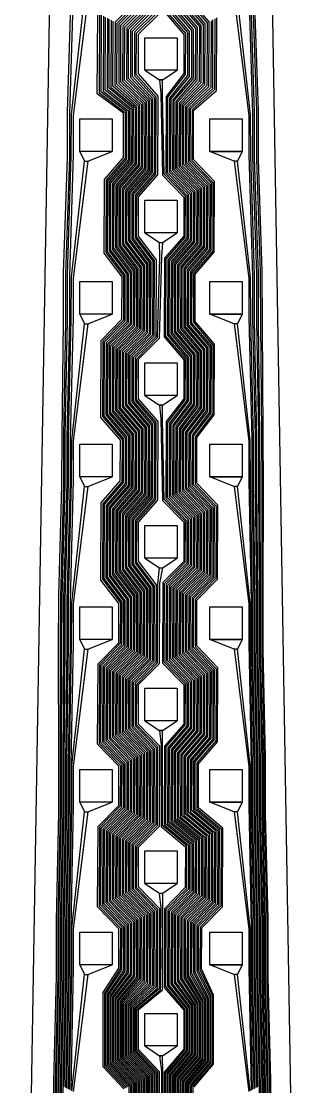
# Model space of a CAD drawing. Header units: inches. Extents: x 106592 to 209533, y 57057 to 74911.
# Drawn here: x 144163.3 to 144249.3, y 70340.6 to 70668.2 of the extents above; entities that cross this region are included whole.
import ezdxf

# ---------------------------------------------------------------- set-up
doc = ezdxf.new("R2010")
doc.units = ezdxf.units.IN
doc.header["$MEASUREMENT"] = 0
for name, color, linetype in [('metal', 221, 'Continuous'), ('nitride window', 40, 'Continuous'), ('profile', 140, 'Continuous')]:
    doc.layers.add(name, color=color, linetype=linetype)

msp = doc.modelspace()

# ---------------------------------------------------------------- linework, layer by layer
at = {"layer": 'metal'}
for points in [[(144173.32, 70324.14), (144173.32, 70342.14), (144174.12, 70374.54), (144174.12, 70391.74), (144174.92, 70424.94), (144174.92, 70441.34), (144174.82, 70474.89), (144174.87, 70491.49), (144175.82, 70525.39), (144175.86, 70540.97), (144176.32, 70575.64), (144176.36, 70590.72), (144177.52, 70626.24), (144177.55, 70640.1), (144178.72, 70676.84)], [(144179.33, 70677.15), (144178.14, 70639.79), (144178.12, 70626.54), (144176.95, 70590.41), (144176.92, 70575.94), (144176.36, 70540.72), (144176.32, 70525.64), (144175.36, 70491.23), (144175.32, 70475.14), (144175.32, 70441.14), (144175.32, 70425.14), (144174.52, 70391.54), (144174.52, 70374.74), (144173.72, 70341.94), (144173.72, 70324.34)], [(144174.12, 70324.54), (144174.12, 70341.74), (144174.92, 70374.94), (144174.92, 70391.34), (144175.72, 70425.34), (144175.72, 70440.94), (144175.82, 70475.39), (144175.86, 70490.97), (144176.82, 70525.89), (144176.85, 70540.46), (144177.52, 70576.24), (144177.55, 70590.1), (144178.72, 70626.84), (144178.74, 70639.48), (144182.82, 70675.14)], [(144183.82, 70675.14), (144179.33, 70639.17), (144179.33, 70627.15), (144178.14, 70589.79), (144178.14, 70576.55), (144177.35, 70540.2), (144177.32, 70526.14), (144176.36, 70490.72), (144176.32, 70475.64), (144176.12, 70440.74), (144176.12, 70425.54), (144175.32, 70391.14), (144175.32, 70375.14), (144174.52, 70341.54), (144174.52, 70324.74)], [(144214.52, 70674.74), (144220.52, 70667.74), (144220.45, 70648.4), (144213.88, 70642), (144213.82, 70624.39), (144220.32, 70617.64), (144220.25, 70598.5), (144214.37, 70591.75), (144214.32, 70574.64), (144220.32, 70567.64), (144220.25, 70548.5), (144214.87, 70541.49), (144214.82, 70524.89), (144221.32, 70518.14), (144221.24, 70497.99), (144214.87, 70491.49), (144214.82, 70474.89), (144221.32, 70468.14), (144221.24, 70447.99), (144215.36, 70441.23), (144215.32, 70425.14), (144222.82, 70418.89), (144222.73, 70397.22), (144216.36, 70390.72), (144216.32, 70375.64), (144220.52, 70367.74), (144220.52, 70348.54), (144214.52, 70341.54), (144214.52, 70324.74)], [(144214.92, 70324.94), (144214.92, 70341.34), (144220.92, 70348.34), (144220.92, 70367.94), (144216.82, 70375.89), (144216.85, 70390.46), (144223.23, 70396.96), (144223.32, 70419.14), (144215.82, 70425.39), (144215.86, 70440.97), (144221.74, 70447.73), (144221.82, 70468.39), (144215.32, 70475.14), (144215.36, 70491.23), (144221.74, 70497.73), (144221.82, 70518.39), (144215.32, 70525.14), (144215.36, 70541.23), (144220.75, 70548.25), (144220.82, 70567.89), (144214.82, 70574.89), (144214.87, 70591.49), (144220.75, 70598.25), (144220.82, 70617.89), (144214.32, 70624.64), (144214.37, 70641.75), (144221.04, 70648.09), (144221.12, 70668.04), (144215.12, 70675.04)], [(144228.82, 70675.14), (144233.3, 70639.17), (144233.3, 70627.15), (144234.49, 70589.79), (144234.49, 70576.55), (144235.29, 70540.2), (144235.32, 70526.14), (144235.72, 70490.34), (144235.72, 70475.94), (144236.52, 70440.74), (144236.52, 70425.54), (144237.32, 70391.14), (144237.32, 70375.14), (144238.12, 70341.54), (144238.12, 70324.74)], [(144238.52, 70324.54), (144238.52, 70341.74), (144237.72, 70374.94), (144237.72, 70391.34), (144236.92, 70425.34), (144236.92, 70440.94), (144236.12, 70475.74), (144236.12, 70490.54), (144235.82, 70525.89), (144235.78, 70540.46), (144235.12, 70576.24), (144235.09, 70590.1), (144233.92, 70626.84), (144233.9, 70639.48), (144229.82, 70675.14)], [(144233.3, 70677.15), (144234.49, 70639.79), (144234.52, 70626.54), (144235.68, 70590.41), (144235.72, 70575.94), (144236.28, 70540.72), (144236.32, 70525.64), (144236.52, 70490.74), (144236.52, 70475.54), (144237.32, 70441.14), (144237.32, 70425.14), (144238.12, 70391.54), (144238.12, 70374.74), (144238.92, 70341.94), (144238.92, 70324.34)], [(144239.32, 70324.14), (144239.32, 70342.14), (144238.52, 70374.54), (144238.52, 70391.74), (144237.72, 70424.94), (144237.72, 70441.34), (144236.92, 70475.34), (144236.92, 70490.94), (144236.82, 70525.39), (144236.78, 70540.97), (144236.32, 70575.64), (144236.28, 70590.72), (144235.12, 70626.24), (144235.09, 70640.1), (144233.92, 70676.84)], [(144234.52, 70676.54), (144235.68, 70640.41), (144235.72, 70625.94), (144236.88, 70591.02), (144236.92, 70575.34), (144237.27, 70541.23), (144237.32, 70525.14), (144237.32, 70491.14), (144237.32, 70475.14), (144238.12, 70441.54), (144238.12, 70424.74), (144238.92, 70391.94), (144238.92, 70374.34), (144239.72, 70342.34), (144239.72, 70323.94)], [(144240.12, 70323.74), (144240.12, 70342.54), (144239.32, 70374.14), (144239.32, 70392.14), (144238.52, 70424.54), (144238.52, 70441.74), (144237.72, 70474.94), (144237.72, 70491.34), (144237.82, 70524.89), (144237.77, 70541.49), (144237.52, 70575.04), (144237.47, 70591.33), (144236.32, 70625.64), (144236.28, 70640.72), (144235.12, 70676.24)], [(144198.66, 70674.33), (144192.19, 70667.88), (144192.12, 70648.54), (144199.32, 70642.14), (144199.26, 70624.02), (144193.38, 70617.26), (144193.32, 70599.14), (144198.82, 70591.89), (144198.76, 70574.28), (144192.39, 70567.78), (144192.32, 70548.64), (144198.32, 70541.64), (144198.26, 70524.53), (144192.39, 70517.78), (144192.32, 70498.64), (144197.82, 70491.39), (144197.77, 70474.79), (144191.4, 70468.29), (144191.32, 70448.14), (144197.82, 70441.39), (144197.77, 70424.79), (144191.4, 70418.29), (144191.32, 70398.14), (144197.82, 70391.39), (144197.77, 70374.79), (144192.12, 70367.74), (144192.12, 70348.54), (144198.52, 70341.74), (144198.52, 70324.54)], [(144198.92, 70324.34), (144198.92, 70341.94), (144192.52, 70348.74), (144192.52, 70367.54), (144198.26, 70374.53), (144198.32, 70391.64), (144191.82, 70398.39), (144191.89, 70418.03), (144198.26, 70424.53), (144198.32, 70441.64), (144191.82, 70448.39), (144191.89, 70468.03), (144198.26, 70474.53), (144198.32, 70491.64), (144192.82, 70498.89), (144192.88, 70517.52), (144198.76, 70524.28), (144198.82, 70541.89), (144192.82, 70548.89), (144192.88, 70567.52), (144199.26, 70574.02), (144199.32, 70592.14), (144193.82, 70599.39), (144193.88, 70617), (144199.75, 70623.76), (144199.82, 70642.39), (144192.72, 70648.84), (144192.78, 70667.57), (144199.26, 70674.02)], [(144199.85, 70673.71), (144193.38, 70667.26), (144193.32, 70649.14), (144200.32, 70642.64), (144200.25, 70623.5), (144194.37, 70616.75), (144194.32, 70599.64), (144199.82, 70592.39), (144199.75, 70573.76), (144193.38, 70567.26), (144193.32, 70549.14), (144199.32, 70542.14), (144199.26, 70524.02), (144193.38, 70517.26), (144193.32, 70499.14), (144198.82, 70491.89), (144198.76, 70474.28), (144192.39, 70467.78), (144192.32, 70448.64), (144198.82, 70441.89), (144198.76, 70424.28), (144192.39, 70417.78), (144192.32, 70398.64), (144198.82, 70391.89), (144198.76, 70374.28), (144192.92, 70367.34), (144192.92, 70348.94), (144199.32, 70342.14), (144199.32, 70324.14)], [(144199.72, 70323.94), (144199.72, 70342.34), (144193.32, 70349.14), (144193.32, 70367.14), (144199.26, 70374.02), (144199.32, 70392.14), (144192.82, 70398.89), (144192.88, 70417.52), (144199.26, 70424.02), (144199.32, 70442.14), (144192.82, 70448.89), (144192.88, 70467.52), (144199.26, 70474.02), (144199.32, 70492.14), (144193.82, 70499.39), (144193.88, 70517), (144199.75, 70523.76), (144199.82, 70542.39), (144193.82, 70549.39), (144193.88, 70567), (144200.25, 70573.5), (144200.32, 70592.64), (144194.82, 70599.89), (144194.87, 70616.49), (144200.75, 70623.25), (144200.82, 70642.89), (144193.92, 70649.44), (144193.98, 70666.95), (144200.45, 70673.4)], [(144201.04, 70673.09), (144194.57, 70666.64), (144194.52, 70649.74), (144201.32, 70643.14), (144201.24, 70622.99), (144195.36, 70616.23), (144195.32, 70600.14), (144200.82, 70592.89), (144200.75, 70573.25), (144194.37, 70566.75), (144194.32, 70549.64), (144200.32, 70542.64), (144200.25, 70523.5), (144194.37, 70516.75), (144194.32, 70499.64), (144199.82, 70492.39), (144199.75, 70473.76), (144193.38, 70467.26), (144193.32, 70449.14), (144199.82, 70442.39), (144199.75, 70423.76), (144193.38, 70417.26), (144193.32, 70399.14), (144199.82, 70392.39), (144199.75, 70373.76), (144193.72, 70366.94), (144193.72, 70349.34), (144200.12, 70342.54), (144200.12, 70323.74)], [(144200.52, 70323.54), (144200.52, 70342.74), (144194.12, 70349.54), (144194.12, 70366.74), (144200.25, 70373.5), (144200.32, 70392.64), (144193.82, 70399.39), (144193.88, 70417), (144200.25, 70423.5), (144200.32, 70442.64), (144193.82, 70449.39), (144193.88, 70467), (144200.25, 70473.5), (144200.32, 70492.64), (144194.82, 70499.89), (144194.87, 70516.49), (144200.75, 70523.25), (144200.82, 70542.89), (144194.82, 70549.89), (144194.87, 70566.49), (144201.24, 70572.99), (144201.32, 70593.14), (144195.82, 70600.39), (144195.86, 70615.97), (144201.74, 70622.73), (144201.82, 70643.39), (144195.12, 70650.04), (144195.17, 70666.33), (144201.64, 70672.78)], [(144202.23, 70672.47), (144195.76, 70666.02), (144195.72, 70650.34), (144202.32, 70643.64), (144202.23, 70622.47), (144196.36, 70615.72), (144196.32, 70600.64), (144201.82, 70593.39), (144201.74, 70572.73), (144195.36, 70566.23), (144195.32, 70550.14), (144201.32, 70543.14), (144201.24, 70522.99), (144195.36, 70516.23), (144195.32, 70500.14), (144200.82, 70492.89), (144200.75, 70473.25), (144194.37, 70466.75), (144194.32, 70449.64), (144200.82, 70442.89), (144200.75, 70423.25), (144194.37, 70416.75), (144194.32, 70399.64), (144200.82, 70392.89), (144200.75, 70373.25), (144194.52, 70366.54), (144194.52, 70349.74), (144200.92, 70342.94), (144200.92, 70323.34)], [(144201.32, 70323.14), (144201.32, 70343.14), (144194.92, 70349.94), (144194.92, 70366.34), (144201.24, 70372.99), (144201.32, 70393.14), (144194.82, 70399.89), (144194.87, 70416.49), (144201.24, 70422.99), (144201.32, 70443.14), (144194.82, 70449.89), (144194.87, 70466.49), (144201.24, 70472.99), (144201.32, 70493.14), (144195.82, 70500.39), (144195.86, 70515.97), (144201.74, 70522.73), (144201.82, 70543.39), (144195.82, 70550.39), (144195.86, 70565.97), (144202.23, 70572.47), (144202.32, 70593.64), (144196.82, 70600.89), (144196.85, 70615.46), (144202.73, 70622.22), (144202.82, 70643.89), (144196.32, 70650.64), (144196.36, 70665.72), (144202.83, 70672.16)], [(144203.42, 70671.86), (144196.95, 70665.41), (144196.92, 70650.94), (144203.32, 70644.14), (144203.23, 70621.96), (144197.35, 70615.2), (144197.32, 70601.14), (144202.82, 70593.89), (144202.73, 70572.22), (144196.36, 70565.72), (144196.32, 70550.64), (144202.32, 70543.64), (144202.23, 70522.47), (144196.36, 70515.72), (144196.32, 70500.64), (144201.82, 70493.39), (144201.74, 70472.73), (144195.36, 70466.23), (144195.32, 70450.14), (144201.82, 70443.39), (144201.74, 70422.73), (144195.36, 70416.23), (144195.32, 70400.14), (144201.82, 70393.39), (144201.74, 70372.73), (144195.32, 70366.14), (144195.32, 70350.14), (144201.72, 70343.34), (144201.72, 70322.94)], [(144202.12, 70322.74), (144202.12, 70343.54), (144195.72, 70350.34), (144195.72, 70365.94), (144202.23, 70372.47), (144202.32, 70393.64), (144195.82, 70400.39), (144195.86, 70415.97), (144202.23, 70422.47), (144202.32, 70443.64), (144195.82, 70450.39), (144195.86, 70465.97), (144202.23, 70472.47), (144202.32, 70493.64), (144196.82, 70500.89), (144196.85, 70515.46), (144202.73, 70522.22), (144202.82, 70543.89), (144196.82, 70550.89), (144196.85, 70565.46), (144203.23, 70571.96), (144203.32, 70594.14), (144197.82, 70601.39), (144197.85, 70614.94), (144203.72, 70621.7), (144203.82, 70644.39), (144197.52, 70651.24), (144197.55, 70665.1), (144204.02, 70671.55)], [(144210.12, 70322.54), (144210.12, 70343.74), (144216.12, 70350.74), (144216.12, 70365.54), (144210.82, 70372.89), (144210.9, 70393.55), (144217.27, 70400.05), (144217.32, 70416.14), (144209.82, 70422.39), (144209.91, 70444.06), (144215.78, 70450.82), (144215.82, 70465.39), (144209.32, 70472.14), (144209.41, 70494.32), (144215.78, 70500.82), (144215.82, 70515.39), (144209.32, 70522.14), (144209.41, 70544.32), (144214.79, 70551.34), (144214.82, 70564.89), (144208.82, 70571.89), (144208.91, 70594.58), (144214.79, 70601.34), (144214.82, 70614.89), (144208.32, 70621.64), (144208.42, 70644.84), (144213.9, 70651.8), (144213.92, 70664.44), (144207.92, 70671.44)], [(144208.52, 70671.74), (144214.52, 70664.74), (144214.49, 70651.49), (144208.91, 70644.58), (144208.82, 70621.89), (144215.32, 70615.14), (144215.29, 70601.08), (144209.41, 70594.32), (144209.32, 70572.14), (144215.32, 70565.14), (144215.29, 70551.08), (144209.91, 70544.06), (144209.82, 70522.39), (144216.32, 70515.64), (144216.28, 70500.56), (144209.91, 70494.06), (144209.82, 70472.39), (144216.32, 70465.64), (144216.28, 70450.56), (144210.4, 70443.81), (144210.32, 70422.64), (144217.82, 70416.39), (144217.77, 70399.79), (144211.4, 70393.29), (144211.32, 70373.14), (144216.52, 70365.74), (144216.52, 70350.54), (144210.52, 70343.54), (144210.52, 70322.74)], [(144210.92, 70322.94), (144210.92, 70343.34), (144216.92, 70350.34), (144216.92, 70365.94), (144211.82, 70373.39), (144211.89, 70393.03), (144218.26, 70399.53), (144218.32, 70416.64), (144210.82, 70422.89), (144210.9, 70443.55), (144216.78, 70450.31), (144216.82, 70465.89), (144210.32, 70472.64), (144210.4, 70493.81), (144216.78, 70500.31), (144216.82, 70515.89), (144210.32, 70522.64), (144210.4, 70543.81), (144215.78, 70550.82), (144215.82, 70565.39), (144209.82, 70572.39), (144209.91, 70594.06), (144215.78, 70600.82), (144215.82, 70615.39), (144209.32, 70622.14), (144209.41, 70644.32), (144215.09, 70651.18), (144215.12, 70665.04), (144209.12, 70672.04)], [(144209.72, 70672.34), (144215.72, 70665.34), (144215.68, 70650.87), (144209.91, 70644.06), (144209.82, 70622.39), (144216.32, 70615.64), (144216.28, 70600.56), (144210.4, 70593.81), (144210.32, 70572.64), (144216.32, 70565.64), (144216.28, 70550.56), (144210.9, 70543.55), (144210.82, 70522.89), (144217.32, 70516.14), (144217.27, 70500.05), (144210.9, 70493.55), (144210.82, 70472.89), (144217.32, 70466.14), (144217.27, 70450.05), (144211.4, 70443.29), (144211.32, 70423.14), (144218.82, 70416.89), (144218.76, 70399.28), (144212.39, 70392.78), (144212.32, 70373.64), (144217.32, 70366.14), (144217.32, 70350.14), (144211.32, 70343.14), (144211.32, 70323.14)], [(144211.72, 70323.34), (144211.72, 70342.94), (144217.72, 70349.94), (144217.72, 70366.34), (144212.82, 70373.89), (144212.88, 70392.52), (144219.26, 70399.02), (144219.32, 70417.14), (144211.82, 70423.39), (144211.89, 70443.03), (144217.77, 70449.79), (144217.82, 70466.39), (144211.32, 70473.14), (144211.4, 70493.29), (144217.77, 70499.79), (144217.82, 70516.39), (144211.32, 70523.14), (144211.4, 70543.29), (144216.78, 70550.31), (144216.82, 70565.89), (144210.82, 70572.89), (144210.9, 70593.55), (144216.78, 70600.31), (144216.82, 70615.89), (144210.32, 70622.64), (144210.4, 70643.81), (144216.28, 70650.56), (144216.32, 70665.64), (144210.32, 70672.64)], [(144210.92, 70672.94), (144216.92, 70665.94), (144216.88, 70650.25), (144210.9, 70643.55), (144210.82, 70622.89), (144217.32, 70616.14), (144217.27, 70600.05), (144211.4, 70593.29), (144211.32, 70573.14), (144217.32, 70566.14), (144217.27, 70550.05), (144211.89, 70543.03), (144211.82, 70523.39), (144218.32, 70516.64), (144218.26, 70499.53), (144211.89, 70493.03), (144211.82, 70473.39), (144218.32, 70466.64), (144218.26, 70449.53), (144212.39, 70442.78), (144212.32, 70423.64), (144219.82, 70417.39), (144219.75, 70398.76), (144213.38, 70392.26), (144213.32, 70374.14), (144218.12, 70366.54), (144218.12, 70349.74), (144212.12, 70342.74), (144212.12, 70323.54)], [(144212.52, 70323.74), (144212.52, 70342.54), (144218.52, 70349.54), (144218.52, 70366.74), (144213.82, 70374.39), (144213.88, 70392), (144220.25, 70398.5), (144220.32, 70417.64), (144212.82, 70423.89), (144212.88, 70442.52), (144218.76, 70449.28), (144218.82, 70466.89), (144212.32, 70473.64), (144212.39, 70492.78), (144218.76, 70499.28), (144218.82, 70516.89), (144212.32, 70523.64), (144212.39, 70542.78), (144217.77, 70549.79), (144217.82, 70566.39), (144211.82, 70573.39), (144211.89, 70593.03), (144217.77, 70599.79), (144217.82, 70616.39), (144211.32, 70623.14), (144211.4, 70643.29), (144217.47, 70649.95), (144217.52, 70666.24), (144211.52, 70673.24)], [(144212.12, 70673.54), (144218.12, 70666.54), (144218.07, 70649.64), (144211.89, 70643.03), (144211.82, 70623.39), (144218.32, 70616.64), (144218.26, 70599.53), (144212.39, 70592.78), (144212.32, 70573.64), (144218.32, 70566.64), (144218.26, 70549.53), (144212.88, 70542.52), (144212.82, 70523.89), (144219.32, 70517.14), (144219.26, 70499.02), (144212.88, 70492.52), (144212.82, 70473.89), (144219.32, 70467.14), (144219.26, 70449.02), (144213.38, 70442.26), (144213.32, 70424.14), (144220.82, 70417.89), (144220.75, 70398.25), (144214.37, 70391.75), (144214.32, 70374.64), (144218.92, 70366.94), (144218.92, 70349.34), (144212.92, 70342.34), (144212.92, 70323.94)], [(144213.32, 70324.14), (144213.32, 70342.14), (144219.32, 70349.14), (144219.32, 70367.14), (144214.82, 70374.89), (144214.87, 70391.49), (144221.24, 70397.99), (144221.32, 70418.14), (144213.82, 70424.39), (144213.88, 70442), (144219.75, 70448.76), (144219.82, 70467.39), (144213.32, 70474.14), (144213.38, 70492.26), (144219.75, 70498.76), (144219.82, 70517.39), (144213.32, 70524.14), (144213.38, 70542.26), (144218.76, 70549.28), (144218.82, 70566.89), (144212.82, 70573.89), (144212.88, 70592.52), (144218.76, 70599.28), (144218.82, 70616.89), (144212.32, 70623.64), (144212.39, 70642.78), (144218.66, 70649.33), (144218.72, 70666.84), (144212.72, 70673.84)], [(144213.32, 70674.14), (144219.32, 70667.14), (144219.26, 70649.02), (144212.88, 70642.52), (144212.82, 70623.89), (144219.32, 70617.14), (144219.26, 70599.02), (144213.38, 70592.26), (144213.32, 70574.14), (144219.32, 70567.14), (144219.26, 70549.02), (144213.88, 70542), (144213.82, 70524.39), (144220.32, 70517.64), (144220.25, 70498.5), (144213.88, 70492), (144213.82, 70474.39), (144220.32, 70467.64), (144220.25, 70448.5), (144214.37, 70441.75), (144214.32, 70424.64), (144221.82, 70418.39), (144221.74, 70397.73), (144215.36, 70391.23), (144215.32, 70375.14), (144219.72, 70367.34), (144219.72, 70348.94), (144213.72, 70341.94), (144213.72, 70324.34)], [(144214.12, 70324.54), (144214.12, 70341.74), (144220.12, 70348.74), (144220.12, 70367.54), (144215.82, 70375.39), (144215.86, 70390.97), (144222.23, 70397.47), (144222.32, 70418.64), (144214.82, 70424.89), (144214.87, 70441.49), (144220.75, 70448.25), (144220.82, 70467.89), (144214.32, 70474.64), (144214.37, 70491.75), (144220.75, 70498.25), (144220.82, 70517.89), (144214.32, 70524.64), (144214.37, 70541.75), (144219.75, 70548.76), (144219.82, 70567.39), (144213.82, 70574.39), (144213.88, 70592), (144219.75, 70598.76), (144219.82, 70617.39), (144213.32, 70624.14), (144213.38, 70642.26), (144219.85, 70648.71), (144219.92, 70667.44), (144213.92, 70674.44)], [(144194.92, 70339.94), (144188.52, 70346.74), (144188.52, 70369.54), (144193.3, 70377.11), (144193.32, 70389.14), (144186.82, 70395.89), (144186.93, 70420.61), (144193.3, 70427.11), (144193.32, 70439.14), (144186.82, 70445.89), (144186.93, 70470.61), (144193.3, 70477.11), (144193.32, 70489.14), (144187.82, 70496.39), (144187.92, 70520.09), (144193.8, 70526.85), (144193.82, 70539.39), (144187.82, 70546.39), (144187.92, 70570.09), (144194.3, 70576.59), (144194.32, 70589.64), (144188.82, 70596.89), (144188.91, 70619.58), (144194.79, 70626.34), (144194.82, 70639.89), (144186.72, 70645.84), (144186.83, 70670.66)], [(144187.43, 70670.35), (144187.32, 70646.14), (144195.32, 70640.14), (144195.29, 70626.08), (144189.41, 70619.32), (144189.32, 70597.14), (144194.82, 70589.89), (144194.79, 70576.34), (144188.42, 70569.84), (144188.32, 70546.64), (144194.32, 70539.64), (144194.3, 70526.59), (144188.42, 70519.84), (144188.32, 70496.64), (144193.82, 70489.39), (144193.8, 70476.85), (144187.43, 70470.35), (144187.32, 70446.14), (144193.82, 70439.39), (144193.8, 70426.85), (144187.43, 70420.35), (144187.32, 70396.14), (144193.82, 70389.39), (144193.8, 70376.85), (144188.92, 70369.34), (144188.92, 70346.94), (144195.32, 70340.14)], [(144195.72, 70340.34), (144189.32, 70347.14), (144189.32, 70369.14), (144194.3, 70376.59), (144194.32, 70389.64), (144187.82, 70396.39), (144187.92, 70420.09), (144194.3, 70426.59), (144194.32, 70439.64), (144187.82, 70446.39), (144187.92, 70470.09), (144194.3, 70476.59), (144194.32, 70489.64), (144188.82, 70496.89), (144188.91, 70519.58), (144194.79, 70526.34), (144194.82, 70539.89), (144188.82, 70546.89), (144188.91, 70569.58), (144195.29, 70576.08), (144195.32, 70590.14), (144189.82, 70597.39), (144189.91, 70619.06), (144195.78, 70625.82), (144195.82, 70640.39), (144187.92, 70646.44), (144188.02, 70670.04)], [(144188.62, 70669.73), (144188.52, 70646.74), (144196.32, 70640.64), (144196.28, 70625.56), (144190.4, 70618.81), (144190.32, 70597.64), (144195.82, 70590.39), (144195.78, 70575.82), (144189.41, 70569.32), (144189.32, 70547.14), (144195.32, 70540.14), (144195.29, 70526.08), (144189.41, 70519.32), (144189.32, 70497.14), (144194.82, 70489.89), (144194.79, 70476.34), (144188.42, 70469.84), (144188.32, 70446.64), (144194.82, 70439.89), (144194.79, 70426.34), (144188.42, 70419.84), (144188.32, 70396.64), (144194.82, 70389.89), (144194.79, 70376.34), (144189.72, 70368.94), (144189.72, 70347.34), (144196.12, 70340.54)], [(144196.52, 70325.54), (144196.52, 70340.74), (144190.12, 70347.54), (144190.12, 70368.74), (144195.29, 70376.08), (144195.32, 70390.14), (144188.82, 70396.89), (144188.91, 70419.58), (144195.29, 70426.08), (144195.32, 70440.14), (144188.82, 70446.89), (144188.91, 70469.58), (144195.29, 70476.08), (144195.32, 70490.14), (144189.82, 70497.39), (144189.91, 70519.06), (144195.78, 70525.82), (144195.82, 70540.39), (144189.82, 70547.39), (144189.91, 70569.06), (144196.28, 70575.56), (144196.32, 70590.64), (144190.82, 70597.89), (144190.9, 70618.55), (144196.78, 70625.31), (144196.82, 70640.89), (144189.12, 70647.04), (144189.21, 70669.42)], [(144189.81, 70669.12), (144189.72, 70647.34), (144197.32, 70641.14), (144197.27, 70625.05), (144191.4, 70618.29), (144191.32, 70598.14), (144196.82, 70590.89), (144196.78, 70575.31), (144190.4, 70568.81), (144190.32, 70547.64), (144196.32, 70540.64), (144196.28, 70525.56), (144190.4, 70518.81), (144190.32, 70497.64), (144195.82, 70490.39), (144195.78, 70475.82), (144189.41, 70469.32), (144189.32, 70447.14), (144195.82, 70440.39), (144195.78, 70425.82), (144189.41, 70419.32), (144189.32, 70397.14), (144195.82, 70390.39), (144195.78, 70375.82), (144190.52, 70368.54), (144190.52, 70347.74), (144196.92, 70340.94), (144196.92, 70325.34)], [(144197.32, 70325.14), (144197.32, 70341.14), (144190.92, 70347.94), (144190.92, 70368.34), (144196.28, 70375.56), (144196.32, 70390.64), (144189.82, 70397.39), (144189.91, 70419.06), (144196.28, 70425.56), (144196.32, 70440.64), (144189.82, 70447.39), (144189.91, 70469.06), (144196.28, 70475.56), (144196.32, 70490.64), (144190.82, 70497.89), (144190.9, 70518.55), (144196.78, 70525.31), (144196.82, 70540.89), (144190.82, 70547.89), (144190.9, 70568.55), (144197.27, 70575.05), (144197.32, 70591.14), (144191.82, 70598.39), (144191.89, 70618.03), (144197.77, 70624.79), (144197.82, 70641.39), (144190.32, 70647.64), (144190.4, 70668.81)], [(144191, 70668.5), (144190.92, 70647.94), (144198.32, 70641.64), (144198.26, 70624.53), (144192.39, 70617.78), (144192.32, 70598.64), (144197.82, 70591.39), (144197.77, 70574.79), (144191.4, 70568.29), (144191.32, 70548.14), (144197.32, 70541.14), (144197.27, 70525.05), (144191.4, 70518.29), (144191.32, 70498.14), (144196.82, 70490.89), (144196.78, 70475.31), (144190.4, 70468.81), (144190.32, 70447.64), (144196.82, 70440.89), (144196.78, 70425.31), (144190.4, 70418.81), (144190.32, 70397.64), (144196.82, 70390.89), (144196.78, 70375.31), (144191.32, 70368.14), (144191.32, 70348.14), (144197.72, 70341.34), (144197.72, 70324.94)], [(144198.12, 70324.74), (144198.12, 70341.54), (144191.72, 70348.34), (144191.72, 70367.94), (144197.27, 70375.05), (144197.32, 70391.14), (144190.82, 70397.89), (144190.9, 70418.55), (144197.27, 70425.05), (144197.32, 70441.14), (144190.82, 70447.89), (144190.9, 70468.55), (144197.27, 70475.05), (144197.32, 70491.14), (144191.82, 70498.39), (144191.89, 70518.03), (144197.77, 70524.79), (144197.82, 70541.39), (144191.82, 70548.39), (144191.89, 70568.03), (144198.26, 70574.53), (144198.32, 70591.64), (144192.82, 70598.89), (144192.88, 70617.52), (144198.76, 70624.28), (144198.82, 70641.89), (144191.52, 70648.24), (144191.59, 70668.19)], [(144204.62, 70671.24), (144198.14, 70664.79), (144198.12, 70651.54), (144204.32, 70644.64), (144204.22, 70621.44), (144198.34, 70614.68), (144198.32, 70601.64), (144203.82, 70594.39), (144203.72, 70571.7), (144197.35, 70565.2), (144197.32, 70551.14), (144203.32, 70544.14), (144203.23, 70521.96), (144197.35, 70515.2), (144197.32, 70501.14), (144202.82, 70493.89), (144202.73, 70472.22), (144196.36, 70465.72), (144196.32, 70450.64), (144202.82, 70443.89), (144202.73, 70422.22), (144196.36, 70415.72), (144196.32, 70400.64), (144202.82, 70393.89), (144202.73, 70372.22), (144196.12, 70365.74), (144196.12, 70350.54), (144202.52, 70343.74), (144202.52, 70322.54)], [(144202.92, 70322.34), (144202.92, 70343.94), (144196.52, 70350.74), (144196.52, 70365.54), (144203.23, 70371.96), (144203.32, 70394.14), (144196.82, 70400.89), (144196.85, 70415.46), (144203.23, 70421.96), (144203.32, 70444.14), (144196.82, 70450.89), (144196.85, 70465.46), (144203.23, 70471.96), (144203.32, 70494.14), (144197.82, 70501.39), (144197.85, 70514.94), (144203.72, 70521.7), (144203.82, 70544.39), (144197.82, 70551.39), (144197.85, 70564.94), (144204.22, 70571.44), (144204.32, 70594.64), (144198.82, 70601.89), (144198.84, 70614.43), (144204.71, 70621.19), (144204.82, 70644.89), (144198.72, 70651.84), (144198.74, 70664.48), (144205.21, 70670.93)], [(144205.81, 70670.62), (144199.33, 70664.17), (144199.33, 70652.15), (144205.32, 70645.14), (144205.21, 70620.93), (144199.33, 70614.17), (144199.33, 70602.15), (144204.82, 70594.89), (144204.71, 70571.19), (144198.34, 70564.68), (144198.32, 70551.64), (144204.32, 70544.64), (144204.22, 70521.44), (144198.34, 70514.68), (144198.32, 70501.64), (144203.82, 70494.39), (144203.72, 70471.7), (144197.35, 70465.2), (144197.32, 70451.14), (144203.82, 70444.39), (144203.72, 70421.7), (144197.35, 70415.2), (144197.32, 70401.14), (144203.82, 70394.39), (144203.72, 70371.7), (144196.92, 70365.34), (144196.92, 70350.94), (144203.32, 70344.14), (144203.32, 70322.14)], [(144207.32, 70671.14), (144213.32, 70664.14), (144213.3, 70652.11), (144207.92, 70645.09), (144207.82, 70621.39), (144214.32, 70614.64), (144214.3, 70601.59), (144208.42, 70594.84), (144208.32, 70571.64), (144214.32, 70564.64), (144214.3, 70551.59), (144208.91, 70544.58), (144208.82, 70521.89), (144215.32, 70515.14), (144215.29, 70501.08), (144208.91, 70494.58), (144208.82, 70471.89), (144215.32, 70465.14), (144215.29, 70451.08), (144209.41, 70444.32), (144209.32, 70422.14), (144216.82, 70415.89), (144216.78, 70400.31), (144210.4, 70393.81), (144210.32, 70372.64), (144215.72, 70365.34), (144215.72, 70350.94), (144209.72, 70343.94), (144209.72, 70322.34)], [(144221.72, 70668.34), (144221.64, 70647.78), (144214.87, 70641.49), (144214.82, 70624.89), (144221.32, 70618.14), (144221.24, 70597.99), (144215.36, 70591.23), (144215.32, 70575.14), (144221.32, 70568.14), (144221.24, 70547.99), (144215.86, 70540.97), (144215.82, 70525.39), (144222.32, 70518.64), (144222.23, 70497.47), (144215.86, 70490.97), (144215.82, 70475.39), (144222.32, 70468.64), (144222.23, 70447.47), (144216.36, 70440.72), (144216.32, 70425.64), (144223.82, 70419.39), (144223.72, 70396.7), (144217.35, 70390.2), (144217.32, 70376.14), (144221.32, 70368.14), (144221.32, 70348.14), (144215.32, 70341.14), (144215.32, 70325.14)], [(144215.72, 70325.34), (144215.72, 70340.94), (144221.72, 70347.94), (144221.72, 70368.34), (144217.82, 70376.39), (144217.85, 70389.94), (144224.22, 70396.44), (144224.32, 70419.64), (144216.82, 70425.89), (144216.85, 70440.46), (144222.73, 70447.22), (144222.82, 70468.89), (144216.32, 70475.64), (144216.36, 70490.72), (144222.73, 70497.22), (144222.82, 70518.89), (144216.32, 70525.64), (144216.36, 70540.72), (144221.74, 70547.73), (144221.82, 70568.39), (144215.82, 70575.39), (144215.86, 70590.97), (144221.74, 70597.73), (144221.82, 70618.39), (144215.32, 70625.14), (144215.36, 70641.23), (144222.23, 70647.47), (144222.32, 70668.64)], [(144222.92, 70668.94), (144222.83, 70647.16), (144215.86, 70640.97), (144215.82, 70625.39), (144222.32, 70618.64), (144222.23, 70597.47), (144216.36, 70590.72), (144216.32, 70575.64), (144222.32, 70568.64), (144222.23, 70547.47), (144216.85, 70540.46), (144216.82, 70525.89), (144223.32, 70519.14), (144223.23, 70496.96), (144216.85, 70490.46), (144216.82, 70475.89), (144223.32, 70469.14), (144223.23, 70446.96), (144217.35, 70440.2), (144217.32, 70426.14), (144224.82, 70419.89), (144224.71, 70396.19), (144218.34, 70389.68), (144218.32, 70376.64), (144222.12, 70368.54), (144222.12, 70347.74), (144216.12, 70340.74), (144216.12, 70325.54)], [(144216.52, 70340.54), (144222.52, 70347.54), (144222.52, 70368.74), (144218.82, 70376.89), (144218.84, 70389.43), (144225.21, 70395.93), (144225.32, 70420.14), (144217.82, 70426.39), (144217.85, 70439.94), (144223.72, 70446.7), (144223.82, 70469.39), (144217.32, 70476.14), (144217.35, 70490.2), (144223.72, 70496.7), (144223.82, 70519.39), (144217.32, 70526.14), (144217.35, 70540.2), (144222.73, 70547.22), (144222.82, 70568.89), (144216.82, 70575.89), (144216.85, 70590.46), (144222.73, 70597.22), (144222.82, 70618.89), (144216.32, 70625.64), (144216.36, 70640.72), (144223.42, 70646.86), (144223.52, 70669.24)], [(144209.32, 70322.14), (144209.32, 70344.14), (144215.32, 70351.14), (144215.32, 70365.14), (144209.82, 70372.39), (144209.91, 70394.06), (144216.28, 70400.56), (144216.32, 70415.64), (144208.82, 70421.89), (144208.91, 70444.58), (144214.79, 70451.34), (144214.82, 70464.89), (144208.32, 70471.64), (144208.42, 70494.84), (144214.79, 70501.34), (144214.82, 70514.89), (144208.32, 70521.64), (144208.42, 70544.84), (144213.8, 70551.85), (144213.82, 70564.39), (144207.82, 70571.39), (144207.92, 70595.09), (144213.8, 70601.85), (144213.82, 70614.39), (144207.32, 70621.14), (144206.83, 70645.66), (144206.82, 70650.14), (144206.82, 70650.14), (144205.82, 70650.14), (144206.24, 70645.97), (144206.82, 70620.89), (144213.32, 70614.14), (144213.3, 70602.11), (144207.43, 70595.35), (144207.32, 70571.14), (144213.32, 70564.14), (144213.3, 70552.11), (144207.92, 70545.09), (144207.82, 70521.39), (144214.32, 70514.64), (144214.3, 70501.59), (144207.92, 70495.09), (144207.82, 70471.39), (144214.32, 70464.64), (144214.3, 70451.59), (144208.42, 70444.84), (144208.32, 70421.64), (144215.82, 70415.39), (144215.78, 70400.82), (144209.41, 70394.32), (144209.32, 70372.14), (144214.92, 70364.94), (144214.92, 70351.34), (144208.92, 70344.34), (144208.92, 70321.94)], [(144174.92, 70324.94), (144174.92, 70341.34), (144175.72, 70375.34), (144175.72, 70390.94), (144176.52, 70425.74), (144176.52, 70440.54), (144176.82, 70475.89), (144176.85, 70490.46), (144177.82, 70526.39), (144177.85, 70539.94), (144178.72, 70576.84), (144178.74, 70589.48), (144182.82, 70625.14), (144182.82, 70625.14), (144183.82, 70625.14), (144179.33, 70589.17), (144179.33, 70577.15), (144178.34, 70539.68), (144178.32, 70526.64), (144177.35, 70490.2), (144177.32, 70476.14), (144176.92, 70440.34), (144176.92, 70425.94), (144176.12, 70390.74), (144176.12, 70375.54), (144175.32, 70341.14), (144175.32, 70325.14)], [(144237.72, 70324.94), (144237.72, 70341.34), (144236.92, 70375.34), (144236.92, 70390.94), (144236.12, 70425.74), (144236.12, 70440.54), (144235.32, 70476.14), (144235.32, 70490.14), (144234.82, 70526.39), (144234.79, 70539.94), (144233.92, 70576.84), (144233.9, 70589.48), (144229.82, 70625.14), (144229.82, 70625.14), (144228.82, 70625.14), (144233.3, 70589.17), (144233.3, 70577.15), (144234.3, 70539.68), (144234.32, 70526.64), (144234.92, 70489.94), (144234.92, 70476.34), (144235.72, 70440.34), (144235.72, 70425.94), (144236.52, 70390.74), (144236.52, 70375.54), (144237.32, 70341.14), (144237.32, 70325.14)], [(144203.72, 70321.94), (144203.72, 70344.34), (144197.32, 70351.14), (144197.32, 70365.14), (144204.22, 70371.44), (144204.32, 70394.64), (144197.82, 70401.39), (144197.85, 70414.94), (144204.22, 70421.44), (144204.32, 70444.64), (144197.82, 70451.39), (144197.85, 70464.94), (144204.22, 70471.44), (144204.32, 70494.64), (144198.82, 70501.89), (144198.84, 70514.43), (144204.71, 70521.19), (144204.82, 70544.89), (144198.82, 70551.89), (144198.84, 70564.43), (144205.21, 70570.93), (144205.92, 70595.44), (144205.82, 70600.14), (144205.82, 70600.14), (144206.82, 70600.14), (144206.52, 70595.74), (144205.71, 70570.67), (144199.33, 70564.17), (144199.33, 70552.15), (144205.32, 70545.14), (144205.21, 70520.93), (144199.33, 70514.17), (144199.33, 70502.15), (144204.82, 70494.89), (144204.71, 70471.19), (144198.34, 70464.68), (144198.32, 70451.64), (144204.82, 70444.89), (144204.71, 70421.19), (144198.34, 70414.68), (144198.32, 70401.64), (144204.82, 70394.89), (144204.71, 70371.19), (144197.72, 70364.94), (144197.72, 70351.34), (144204.12, 70344.54), (144204.12, 70321.74)], [(144175.72, 70325.34), (144175.72, 70340.94), (144176.52, 70375.74), (144176.52, 70390.54), (144177.32, 70426.14), (144177.32, 70440.14), (144177.82, 70476.39), (144177.85, 70489.94), (144178.82, 70526.89), (144178.84, 70539.43), (144182.82, 70575.14), (144182.82, 70575.14), (144183.82, 70575.14), (144179.33, 70539.17), (144179.33, 70527.15), (144178.34, 70489.68), (144178.32, 70476.64), (144177.72, 70439.94), (144177.72, 70426.34), (144176.92, 70390.34), (144176.92, 70375.94), (144176.12, 70340.74), (144176.12, 70325.54)], [(144236.92, 70325.34), (144236.92, 70340.94), (144236.12, 70375.74), (144236.12, 70390.54), (144235.32, 70426.14), (144235.32, 70440.14), (144234.52, 70476.54), (144234.52, 70489.74), (144233.82, 70526.89), (144233.8, 70539.43), (144229.82, 70575.14), (144229.82, 70575.14), (144228.82, 70575.14), (144233.3, 70539.17), (144233.3, 70527.15), (144234.12, 70489.54), (144234.12, 70476.74), (144234.92, 70439.94), (144234.92, 70426.34), (144235.72, 70390.34), (144235.72, 70375.94), (144236.52, 70340.74), (144236.52, 70325.54)], [(144208.52, 70321.74), (144208.52, 70344.54), (144214.52, 70351.54), (144214.52, 70364.74), (144208.82, 70371.89), (144208.91, 70394.58), (144215.29, 70401.08), (144215.32, 70415.14), (144207.82, 70421.39), (144207.92, 70445.09), (144213.8, 70451.85), (144213.82, 70464.39), (144207.32, 70471.14), (144207.43, 70495.35), (144213.8, 70501.85), (144213.82, 70514.39), (144207.32, 70521.14), (144206.83, 70545.66), (144206.82, 70550.14), (144206.82, 70550.14), (144205.82, 70550.14), (144206.24, 70545.97), (144206.82, 70520.89), (144213.32, 70514.14), (144213.3, 70502.11), (144206.93, 70495.61), (144206.82, 70470.89), (144213.32, 70464.14), (144213.3, 70452.11), (144207.43, 70445.35), (144207.32, 70421.14), (144214.82, 70414.89), (144214.79, 70401.34), (144208.42, 70394.84), (144208.32, 70371.64), (144214.12, 70364.54), (144214.12, 70351.74), (144208.12, 70344.74), (144208.12, 70321.54)], [(144176.52, 70340.54), (144177.32, 70376.14), (144177.32, 70390.14), (144178.12, 70426.54), (144178.12, 70439.74), (144178.82, 70476.89), (144178.84, 70489.43), (144182.82, 70525.14), (144182.82, 70525.14), (144183.82, 70525.14), (144179.33, 70489.17), (144179.33, 70477.15), (144178.52, 70439.54), (144178.52, 70426.74), (144177.72, 70389.94), (144177.72, 70376.34), (144176.92, 70340.34)], [(144236.12, 70340.54), (144235.32, 70376.14), (144235.32, 70390.14), (144234.52, 70426.54), (144234.52, 70439.74), (144233.72, 70476.94), (144233.72, 70489.34), (144229.82, 70525.14), (144229.82, 70525.14), (144228.82, 70525.14), (144233.32, 70489.14), (144233.32, 70477.14), (144234.12, 70439.54), (144234.12, 70426.74), (144234.92, 70389.94), (144234.92, 70376.34), (144235.72, 70340.34)], [(144204.52, 70321.54), (144204.52, 70344.74), (144198.12, 70351.54), (144198.12, 70364.74), (144205.21, 70370.93), (144205.32, 70395.14), (144198.82, 70401.89), (144198.84, 70414.43), (144205.21, 70420.93), (144205.32, 70445.14), (144198.82, 70451.89), (144198.84, 70464.43), (144205.21, 70470.93), (144205.32, 70495.14), (144205.82, 70500.14), (144205.82, 70500.14), (144206.82, 70500.14), (144205.82, 70495.39), (144205.71, 70470.67), (144199.33, 70464.17), (144199.32, 70452.14), (144205.82, 70445.39), (144205.71, 70420.67), (144199.33, 70414.17), (144199.32, 70402.14), (144205.82, 70395.39), (144205.71, 70370.67), (144198.52, 70364.54), (144198.52, 70351.74), (144204.92, 70344.94), (144204.92, 70321.34)], [(144177.32, 70340.14), (144178.12, 70376.54), (144178.12, 70389.74), (144178.92, 70426.94), (144178.92, 70439.34), (144182.82, 70475.14), (144182.82, 70475.14), (144183.82, 70475.14), (144179.32, 70439.14), (144179.32, 70427.14), (144178.52, 70389.54), (144178.52, 70376.74), (144177.72, 70339.94)], [(144235.32, 70340.14), (144234.52, 70376.54), (144234.52, 70389.74), (144233.72, 70426.94), (144233.72, 70439.34), (144229.82, 70475.14), (144229.82, 70475.14), (144228.82, 70475.14), (144233.32, 70439.14), (144233.32, 70427.14), (144234.12, 70389.54), (144234.12, 70376.74), (144234.92, 70339.94)], [(144207.72, 70321.34), (144207.72, 70344.94), (144213.72, 70351.94), (144213.72, 70364.34), (144207.82, 70371.39), (144207.92, 70395.09), (144214.3, 70401.59), (144214.32, 70414.64), (144206.82, 70420.89), (144206.82, 70445.89), (144206.82, 70450.14), (144206.82, 70450.14), (144205.82, 70450.14), (144206.32, 70445.64), (144206.32, 70420.64), (144213.82, 70414.39), (144213.8, 70401.85), (144207.43, 70395.35), (144207.32, 70371.14), (144213.32, 70364.14), (144213.32, 70352.14), (144207.32, 70345.14), (144207.32, 70321.14)], [(144178.12, 70339.74), (144178.92, 70376.94), (144178.92, 70389.34), (144182.82, 70425.14), (144182.82, 70425.14), (144183.82, 70425.14), (144179.32, 70389.14), (144179.33, 70377.15), (144178.52, 70339.54)], [(144234.52, 70339.74), (144233.72, 70376.94), (144233.72, 70389.34), (144229.82, 70425.14), (144229.82, 70425.14), (144228.82, 70425.14), (144233.32, 70389.14), (144233.3, 70377.15), (144234.12, 70339.54)], [(144205.32, 70321.14), (144205.32, 70345.14), (144198.92, 70351.94), (144198.92, 70364.34), (144206.2, 70370.41), (144206.32, 70395.64), (144205.82, 70400.14), (144205.82, 70400.14), (144206.82, 70400.14), (144206.82, 70395.89), (144206.7, 70370.16), (144199.32, 70364.14), (144199.32, 70352.14), (144205.72, 70345.34), (144205.72, 70320.94)], [(144178.92, 70339.34), (144182.82, 70375.14), (144182.82, 70375.14), (144183.82, 70375.14), (144179.32, 70339.14)], [(144233.72, 70339.34), (144229.82, 70375.14), (144229.82, 70375.14), (144228.82, 70375.14), (144233.32, 70339.14)], [(144206.92, 70320.94), (144206.92, 70345.34), (144206.82, 70350.14), (144206.82, 70350.14), (144205.82, 70350.14), (144206.52, 70345.54), (144206.52, 70320.74)]]:
    msp.add_lwpolyline(points, dxfattribs=at)
for points in [[(144201.32, 70663.14), (144211.32, 70663.14), (144211.32, 70653.14), (144201.32, 70653.14)], [(144211.32, 70653.14), (144201.32, 70653.14), (144205.82, 70650.14), (144206.82, 70650.14), (144211.32, 70653.14)], [(144181.32, 70638.14), (144191.32, 70638.14), (144191.32, 70628.14), (144181.32, 70628.14)], [(144221.32, 70638.14), (144231.32, 70638.14), (144231.32, 70628.14), (144221.32, 70628.14)], [(144191.32, 70628.14), (144181.32, 70628.14), (144182.82, 70625.14), (144183.82, 70625.14), (144191.32, 70628.14)], [(144221.32, 70628.14), (144231.32, 70628.14), (144229.82, 70625.14), (144228.82, 70625.14), (144221.32, 70628.14)], [(144201.32, 70613.14), (144211.32, 70613.14), (144211.32, 70603.14), (144201.32, 70603.14)], [(144211.32, 70603.14), (144201.32, 70603.14), (144205.82, 70600.14), (144206.82, 70600.14), (144211.32, 70603.14)], [(144181.32, 70588.14), (144191.32, 70588.14), (144191.32, 70578.14), (144181.32, 70578.14)], [(144221.32, 70588.14), (144231.32, 70588.14), (144231.32, 70578.14), (144221.32, 70578.14)], [(144191.32, 70578.14), (144181.32, 70578.14), (144182.82, 70575.14), (144183.82, 70575.14), (144191.32, 70578.14)], [(144221.32, 70578.14), (144231.32, 70578.14), (144229.82, 70575.14), (144228.82, 70575.14), (144221.32, 70578.14)], [(144201.32, 70563.14), (144211.32, 70563.14), (144211.32, 70553.14), (144201.32, 70553.14)], [(144211.32, 70553.14), (144201.32, 70553.14), (144205.82, 70550.14), (144206.82, 70550.14), (144211.32, 70553.14)], [(144181.32, 70538.14), (144191.32, 70538.14), (144191.32, 70528.14), (144181.32, 70528.14)], [(144221.32, 70538.14), (144231.32, 70538.14), (144231.32, 70528.14), (144221.32, 70528.14)], [(144191.32, 70528.14), (144181.32, 70528.14), (144182.82, 70525.14), (144183.82, 70525.14), (144191.32, 70528.14)], [(144221.32, 70528.14), (144231.32, 70528.14), (144229.82, 70525.14), (144228.82, 70525.14), (144221.32, 70528.14)], [(144201.32, 70513.14), (144211.32, 70513.14), (144211.32, 70503.14), (144201.32, 70503.14)], [(144211.32, 70503.14), (144201.32, 70503.14), (144205.82, 70500.14), (144206.82, 70500.14), (144211.32, 70503.14)], [(144181.32, 70488.14), (144191.32, 70488.14), (144191.32, 70478.14), (144181.32, 70478.14)], [(144221.32, 70488.14), (144231.32, 70488.14), (144231.32, 70478.14), (144221.32, 70478.14)], [(144191.32, 70478.14), (144181.32, 70478.14), (144182.82, 70475.14), (144183.82, 70475.14), (144191.32, 70478.14)], [(144221.32, 70478.14), (144231.32, 70478.14), (144229.82, 70475.14), (144228.82, 70475.14), (144221.32, 70478.14)], [(144201.32, 70463.14), (144211.32, 70463.14), (144211.32, 70453.14), (144201.32, 70453.14)], [(144211.32, 70453.14), (144201.32, 70453.14), (144205.82, 70450.14), (144206.82, 70450.14), (144211.32, 70453.14)], [(144181.32, 70438.14), (144191.32, 70438.14), (144191.32, 70428.14), (144181.32, 70428.14)], [(144221.32, 70438.14), (144231.32, 70438.14), (144231.32, 70428.14), (144221.32, 70428.14)], [(144191.32, 70428.14), (144181.32, 70428.14), (144182.82, 70425.14), (144183.82, 70425.14), (144191.32, 70428.14)], [(144221.32, 70428.14), (144231.32, 70428.14), (144229.82, 70425.14), (144228.82, 70425.14), (144221.32, 70428.14)], [(144201.32, 70413.14), (144211.32, 70413.14), (144211.32, 70403.14), (144201.32, 70403.14)], [(144211.32, 70403.14), (144201.32, 70403.14), (144205.82, 70400.14), (144206.82, 70400.14), (144211.32, 70403.14)], [(144181.32, 70388.14), (144191.32, 70388.14), (144191.32, 70378.14), (144181.32, 70378.14)], [(144221.32, 70388.14), (144231.32, 70388.14), (144231.32, 70378.14), (144221.32, 70378.14)], [(144191.32, 70378.14), (144181.32, 70378.14), (144182.82, 70375.14), (144183.82, 70375.14), (144191.32, 70378.14)], [(144221.32, 70378.14), (144231.32, 70378.14), (144229.82, 70375.14), (144228.82, 70375.14), (144221.32, 70378.14)], [(144201.32, 70363.14), (144211.32, 70363.14), (144211.32, 70353.14), (144201.32, 70353.14)], [(144211.32, 70353.14), (144201.32, 70353.14), (144205.82, 70350.14), (144206.82, 70350.14), (144211.32, 70353.14)]]:
    msp.add_lwpolyline(points, close=True, dxfattribs=at)
at = {"layer": 'nitride window'}
for points in [[(144201.32, 70663.14), (144211.32, 70663.14), (144211.32, 70653.14), (144201.32, 70653.14)], [(144181.32, 70638.14), (144191.32, 70638.14), (144191.32, 70628.14), (144181.32, 70628.14)], [(144221.32, 70638.14), (144231.32, 70638.14), (144231.32, 70628.14), (144221.32, 70628.14)], [(144201.32, 70613.14), (144211.32, 70613.14), (144211.32, 70603.14), (144201.32, 70603.14)], [(144181.32, 70588.14), (144191.32, 70588.14), (144191.32, 70578.14), (144181.32, 70578.14)], [(144221.32, 70588.14), (144231.32, 70588.14), (144231.32, 70578.14), (144221.32, 70578.14)], [(144201.32, 70563.14), (144211.32, 70563.14), (144211.32, 70553.14), (144201.32, 70553.14)], [(144181.32, 70538.14), (144191.32, 70538.14), (144191.32, 70528.14), (144181.32, 70528.14)], [(144221.32, 70538.14), (144231.32, 70538.14), (144231.32, 70528.14), (144221.32, 70528.14)], [(144201.32, 70513.14), (144211.32, 70513.14), (144211.32, 70503.14), (144201.32, 70503.14)], [(144181.32, 70488.14), (144191.32, 70488.14), (144191.32, 70478.14), (144181.32, 70478.14)], [(144221.32, 70488.14), (144231.32, 70488.14), (144231.32, 70478.14), (144221.32, 70478.14)], [(144201.32, 70463.14), (144211.32, 70463.14), (144211.32, 70453.14), (144201.32, 70453.14)], [(144181.32, 70438.14), (144191.32, 70438.14), (144191.32, 70428.14), (144181.32, 70428.14)], [(144221.32, 70438.14), (144231.32, 70438.14), (144231.32, 70428.14), (144221.32, 70428.14)], [(144201.32, 70413.14), (144211.32, 70413.14), (144211.32, 70403.14), (144201.32, 70403.14)], [(144181.32, 70388.14), (144191.32, 70388.14), (144191.32, 70378.14), (144181.32, 70378.14)], [(144221.32, 70388.14), (144231.32, 70388.14), (144231.32, 70378.14), (144221.32, 70378.14)], [(144201.32, 70363.14), (144211.32, 70363.14), (144211.32, 70353.14), (144201.32, 70353.14)]]:
    msp.add_lwpolyline(points, close=True, dxfattribs=at)
at = {"layer": 'profile'}
msp.add_lwpolyline([(144206.32, 71118.14), (144218.32, 71084.14), (144226.32, 71058.14), (144231.32, 71038.14), (144235.32, 70988.14), (144249.32, 70148.14), (144249.32, 68618.14), (144163.32, 68618.14), (144163.32, 70148.14), (144177.32, 70988.14), (144181.32, 71038.14), (144186.32, 71058.14), (144194.32, 71084.14)], close=True, dxfattribs=at)

doc.saveas('drawing.dxf')
